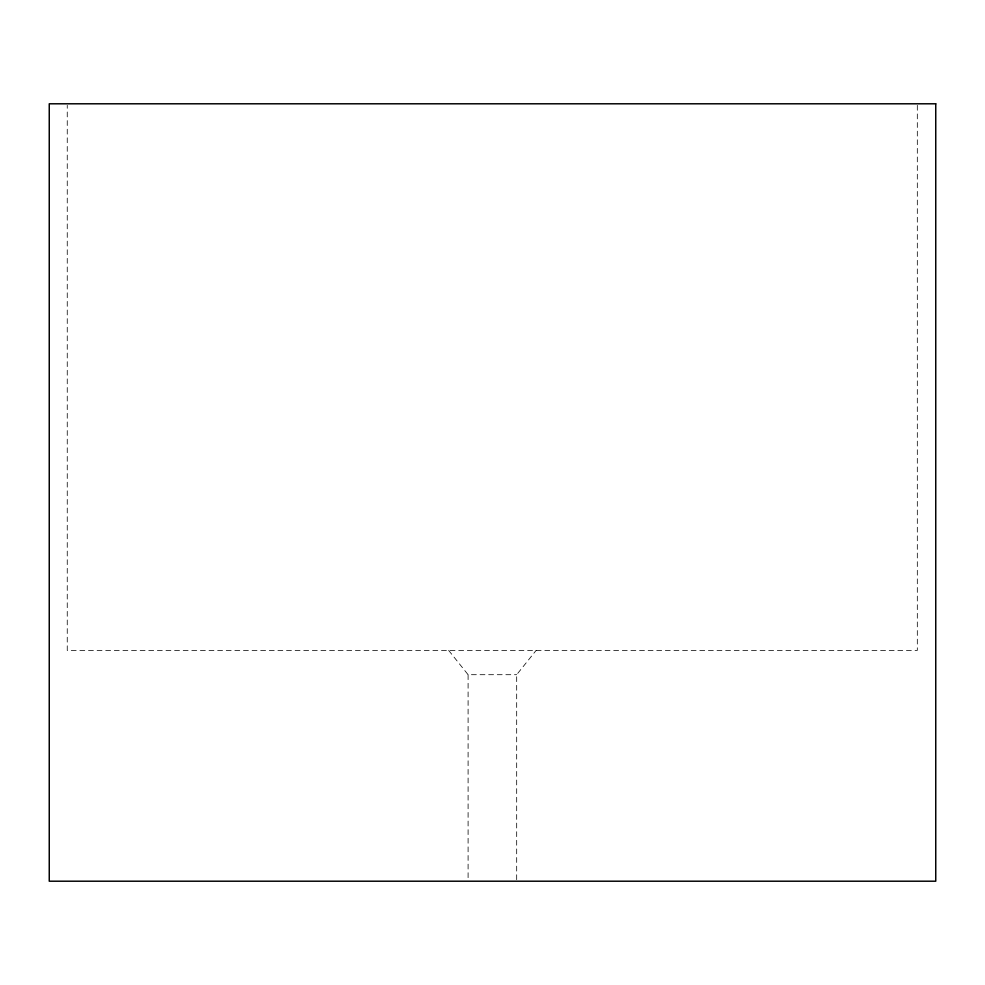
<?xml version="1.0" encoding="UTF-8"?>
<svg xmlns="http://www.w3.org/2000/svg" width="985" height="985" viewBox="0 0 985 985"><rect width="100%" height="100%" fill="white"/><g stroke="black" fill="none" stroke-linecap="round" stroke-linejoin="round"><path stroke-width="0.74" stroke-dasharray="4.92 3.69" d="M516.682 879.667L516.682 674.7L536.123 650.408M448.655 650.408L468.097 674.7L516.682 674.7M917.318 105.333L917.318 650.408L67.251 650.408L67.251 105.333M468.097 674.7L468.097 879.667"/><path stroke-width="1.48" d="M935.75 103.794L49.25 103.794L49.25 881.206L935.75 881.206L935.75 103.794"/></g></svg>
